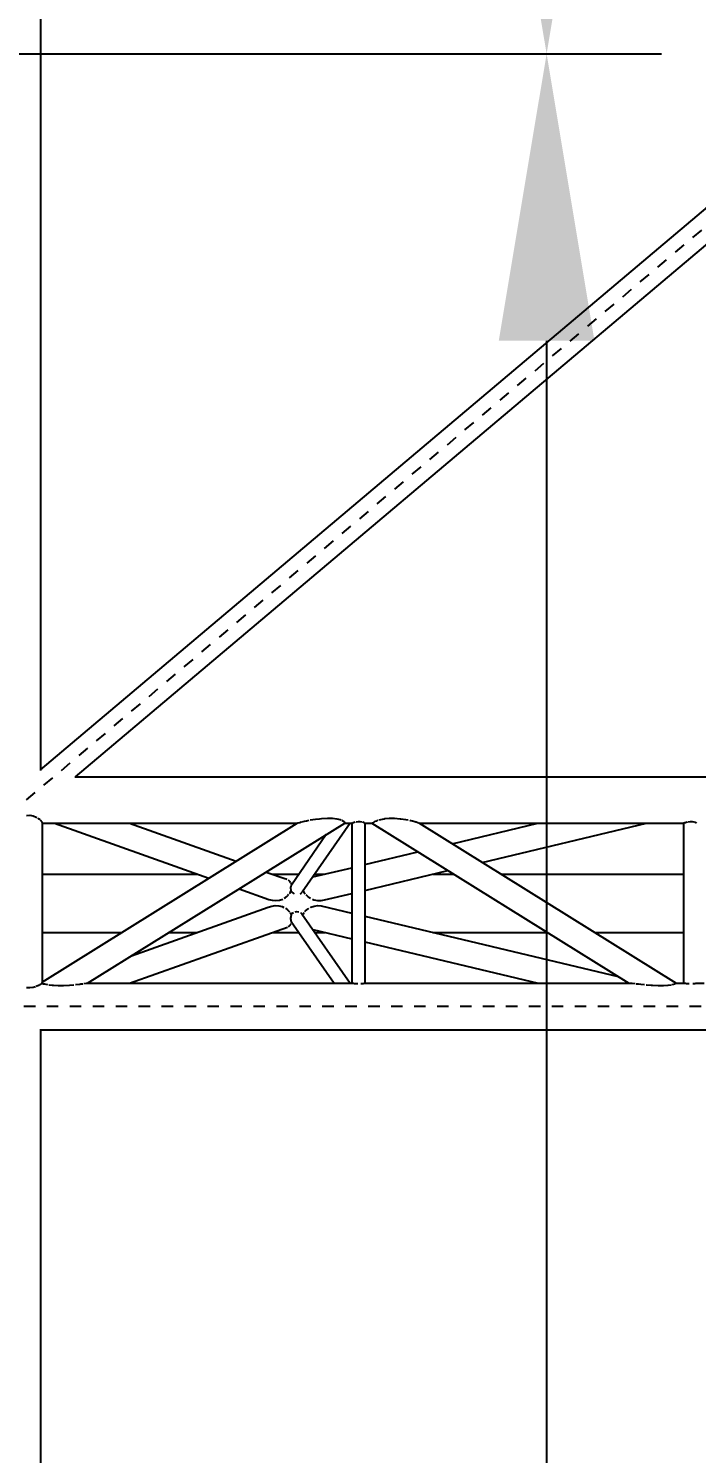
# Model space of a CAD drawing. Header units: millimetres. Extents: x 149919 to 150445, y 136651 to 136866.
# Drawn here: x 150393.57 to 150399.39, y 136802.98 to 136815.4 of the extents above; entities that cross this region are included whole.
import ezdxf

# ---------------------------------------------------------------- set-up
doc = ezdxf.new("R2010")
doc.units = ezdxf.units.MM
doc.header["$LTSCALE"] = 0.25
doc.linetypes.add('CENTER', pattern=[50.8, 31.75, -6.35, 6.35, -6.35])
doc.linetypes.add('XKITLINE00', pattern=[0])
doc.styles.add('ROMANS', font='romans.shx')
doc.dimstyles.new('MD300', dxfattribs={"dimtxt": 2.5, "dimasz": 2.5, "dimexe": 1, "dimexo": 1, "dimgap": 0.5, "dimtad": 1, "dimdec": 1, "dimlfac": 50, "dimrnd": 0.5, "dimdsep": 46, "dimtxsty": 'ROMANS', "dimcen": 1, "dimclrd": 146, "dimclre": 146, "dimclrt": 30, "dimadec": 1, "dimazin": 2, "dimtfac": 1, "dimtdec": 1, "dimtmove": 0, "dimatfit": 1, "dimfxl": 1, "dimtolj": 1, "dimtzin": 0, "dimlwd": -1, "dimlwe": -1, "dimarcsym": 0})

# ---------------------------------------------------------------- blocks, each defined once
blk = doc.blocks.new('çatıı')
at = {"color": 8, "linetype": 'CENTER'}
for p, q in [((25173.6, 15830.3), (26903.1, 17290.3)), ((26261.4, 15650.3), (24815.9, 15650.3))]:
    blk.add_line(p, q, dxfattribs=at)
at = {"color": 8, "linetype": 'XKITLINE00'}
for p, q in [((25185.8, 17265.7), (25185.8, 15856.1)), ((25185.8, 15856.5), (26024.1, 16564.2)), ((25216.5, 15850.6), (26044.8, 16549.8)), ((25215.9, 15850.6), (26261.3, 15850.6)), ((25173.6, 15816.8), (25176.6, 15817)), ((25176.6, 15817), (25179.5, 15816.4)), ((25179.5, 15816.4), (25182.1, 15815.4)), ((25182.1, 15815.4), (25182.8, 15814.9)), ((25183.2, 15814.6), (25184.2, 15814)), ((25184.2, 15814), (25184.3, 15814)), ((25184.3, 15814), (25185.6, 15812.9)), ((25185.9, 15812.6), (25186.2, 15812.1)), ((25185.9, 15812.6), (25185.9, 15812.6)), ((25186.2, 15812.1), (25186.9, 15811.4)), ((25186.9, 15811.4), (25186.9, 15811.3)), ((25187, 15811.2), (25187.1, 15810.8)), ((25187.1, 15810.8), (25187.3, 15810.5)), ((25187.3, 15810.5), (25187.3, 15671.5)), ((25226.9, 15670.6), (25451.1, 15810.2)), ((25409.6, 15810.1), (25410, 15810.3)), ((25410.2, 15810.4), (25410.3, 15810.4)), ((25410.3, 15810.4), (25411.8, 15810.8)), ((25411.8, 15810.8), (25412.4, 15811)), ((25412.4, 15811), (25413, 15811.2)), ((25413.7, 15811.3), (25415.9, 15811.9)), ((25415.9, 15811.9), (25417.5, 15812.1)), ((25417.5, 15812.1), (25419.8, 15812.6)), ((25420.9, 15812.9), (25425.5, 15813.6)), ((25425.5, 15813.6), (25428.9, 15814)), ((25428.9, 15814), (25430.7, 15814.3)), ((25430.7, 15814.3), (25435.8, 15814.6)), ((25435.8, 15814.6), (25440.3, 15814.5)), ((25440.3, 15814.5), (25444, 15814)), ((25444, 15814), (25447, 15813.3)), ((25447, 15813.3), (25447.9, 15812.9)), ((25448.4, 15812.6), (25449, 15812.4)), ((25449, 15812.4), (25449.2, 15812.1)), ((25449.2, 15812.1), (25450.4, 15811.5)), ((25450.4, 15811.5), (25450.5, 15811.3)), ((25450.6, 15811.2), (25450.8, 15810.8)), ((25450.8, 15810.8), (25451, 15810.7)), ((25451, 15810.7), (25451.1, 15810.4)), ((25451.1, 15810.3), (25451.1, 15810.2)), ((25457.3, 15810.2), (25457.1, 15810.1)), ((25457.3, 15810.2), (25457.4, 15810.3)), ((25457.6, 15810.4), (25458.1, 15810.6)), ((25458.1, 15810.6), (25458.9, 15810.8)), ((25458.9, 15810.8), (25459.3, 15811)), ((25459.3, 15811), (25460.1, 15811.2)), ((25460.8, 15811.3), (25460.9, 15811.4)), ((25460.9, 15811.4), (25462.7, 15811.6)), ((25462.7, 15811.6), (25464.5, 15811.6)), ((25464.5, 15811.6), (25466, 15811.4)), ((25466, 15811.4), (25466.2, 15811.3)), ((25466.7, 15811.2), (25467.3, 15811)), ((25467.3, 15811), (25467.6, 15810.8)), ((25467.6, 15810.8), (25468.1, 15810.6)), ((25468.1, 15810.6), (25468.3, 15810.4)), ((25468.4, 15810.3), (25468.4, 15810.2)), ((25468.4, 15810.2), (25468.4, 15670.6)), ((25475, 15810.3), (25474.9, 15810.1)), ((25475.1, 15810.4), (25476, 15810.8)), ((25476.1, 15810.8), (25476, 15810.8)), ((25476.1, 15810.8), (25476.6, 15811.2)), ((25476.9, 15811.3), (25477.5, 15811.7)), ((25477.5, 15811.7), (25478.8, 15812.1)), ((25478.8, 15812.1), (25479.6, 15812.6)), ((25479.6, 15812.6), (25479.8, 15812.6)), ((25480.6, 15812.9), (25482.3, 15813.4)), ((25482.3, 15813.4), (25485.2, 15813.9)), ((25485.2, 15813.9), (25485.8, 15814.1)), ((25485.8, 15814.1), (25489.8, 15814.5)), ((25489.8, 15814.5), (25494.4, 15814.5)), ((25494.4, 15814.5), (25499.3, 15814)), ((25499.3, 15814), (25499.9, 15813.9)), ((25499.9, 15813.9), (25504.1, 15813.3)), ((25504.1, 15813.3), (25506.3, 15812.9)), ((25507.7, 15812.6), (25508.5, 15812.4)), ((25508.5, 15812.4), (25509.9, 15812.1)), ((25509.9, 15812.1), (25512.1, 15811.6)), ((25512.1, 15811.6), (25512.8, 15811.3)), ((25513.3, 15811.2), (25514.5, 15810.8)), ((25514.5, 15810.8), (25514.6, 15810.7)), ((25514.6, 15810.7), (25515.3, 15810.4)), ((25515.5, 15810.3), (25739.8, 15670.6)), ((25746.4, 15810.2), (25746.2, 15810.1)), ((25746.4, 15810.2), (25746.5, 15810.3)), ((25746.7, 15810.4), (25747.2, 15810.6)), ((25747.2, 15810.6), (25748, 15810.8)), ((25748, 15810.8), (25748.4, 15810.9)), ((25748.4, 15810.9), (25749.3, 15811.2)), ((25750, 15811.3), (25751.8, 15811.5)), ((25751.8, 15811.5), (25753.6, 15811.6)), ((25753.6, 15811.6), (25755.1, 15811.3)), ((25755.1, 15811.3), (25755.1, 15811.3)), ((25755.8, 15811.2), (25756.4, 15811)), ((25756.4, 15811), (25756.7, 15810.8)), ((25756.7, 15810.8), (25757.2, 15810.6)), ((25757.2, 15810.6), (25757.4, 15810.4)), ((25187.3, 15810), (25409.4, 15810)), ((25187.3, 15671.6), (25409.6, 15810)), ((25198, 15810), (25332.6, 15762.1)), ((25263.3, 15810), (25356.3, 15776.9)), ((25434.8, 15800.1), (25404.5, 15756.2)), ((25409.6, 15810), (25409.6, 15810.1)), ((25455.6, 15810), (25413.9, 15749.9)), ((25450.7, 15810), (25457, 15810)), ((25457, 15810), (25457.1, 15810.1)), ((25457, 15810), (25457, 15670.6)), ((25468.4, 15810), (25474.7, 15810)), ((25474.6, 15810), (25474.9, 15810.1)), ((25474.6, 15810), (25698.5, 15670.6)), ((25515.9, 15810), (25746.1, 15810)), ((25544.6, 15792.2), (25619.3, 15810)), ((25570.7, 15775.9), (25713.8, 15810)), ((25746.1, 15810), (25746.2, 15810.1)), ((25746.1, 15810), (25746.1, 15670.6)), ((25468.4, 15774), (25514.7, 15785)), ((25187.3, 15765.7), (25322.5, 15765.7)), ((25382.6, 15767.5), (25399.6, 15761.5)), ((25387.8, 15765.7), (25411, 15765.7)), ((25399.6, 15761.5), (25400.6, 15761)), ((25401.6, 15760.6), (25401.7, 15760.6)), ((25401.7, 15760.6), (25402.6, 15759.7)), ((25423.2, 15763.2), (25457, 15771.3)), ((25424.8, 15765.7), (25433.4, 15765.7)), ((25468.4, 15751.5), (25540.8, 15768.8)), ((25527.9, 15765.7), (25545.8, 15765.7)), ((25587.1, 15765.7), (25746.1, 15765.7)), ((25358.9, 15752.8), (25384.7, 15743.6)), ((25403, 15749.1), (25402.5, 15748.5)), ((25402.6, 15759.7), (25403.2, 15759.2)), ((25403.4, 15750.1), (25403, 15749.1)), ((25403.2, 15759.2), (25403.6, 15758.5)), ((25404.1, 15751.3), (25403.4, 15750.1)), ((25403.9, 15755.1), (25403.8, 15753.6)), ((25403.8, 15753.6), (25403.8, 15753.4)), ((25403.8, 15753.4), (25404, 15751.8)), ((25404.1, 15755.5), (25403.9, 15755.1)), ((25404, 15758), (25404.2, 15757.6)), ((25404, 15751.8), (25404.1, 15751.3)), ((25404.5, 15756.2), (25404.1, 15755.5)), ((25404.1, 15751.3), (25404.1, 15751.3)), ((25404.1, 15751.3), (25404.8, 15750.2)), ((25404.2, 15757.6), (25404.3, 15756.9)), ((25404.3, 15756.9), (25404.5, 15756.3)), ((25404.8, 15750.2), (25404.9, 15750.1)), ((25404.9, 15750.1), (25406.1, 15749)), ((25406.1, 15749), (25407, 15748.5)), ((25412.1, 15748.5), (25412.7, 15748.7)), ((25412.7, 15748.7), (25413.9, 15749.9)), ((25414.7, 15751.1), (25415.3, 15750.1)), ((25415.3, 15750.1), (25415.3, 15750)), ((25415.3, 15750), (25416.5, 15748.5)), ((25433.4, 15743.2), (25457, 15748.8)), ((25265.2, 15694.5), (25384.3, 15736.8)), ((25384.3, 15736.8), (25387.3, 15737.8)), ((25384.7, 15743.6), (25387.8, 15742.9)), ((25387.3, 15737.8), (25390.3, 15738.2)), ((25387.8, 15742.9), (25390.9, 15742.7)), ((25390.3, 15738.2), (25393.4, 15738.1)), ((25390.9, 15742.7), (25394, 15743)), ((25393.4, 15738.1), (25396.3, 15737.4)), ((25394, 15743), (25396.9, 15743.9)), ((25396.3, 15737.4), (25397.9, 15736.7)), ((25398.1, 15744.6), (25399.3, 15745.3)), ((25399.3, 15745.3), (25400.4, 15746.3)), ((25399.3, 15736), (25401.1, 15734.6)), ((25400.4, 15746.3), (25401.4, 15747)), ((25402, 15747.8), (25401.4, 15747)), ((25417, 15747.8), (25418.8, 15746.3)), ((25418.8, 15746.3), (25419, 15746)), ((25419, 15746), (25421.1, 15744.6)), ((25419, 15735.5), (25419.8, 15736)), ((25421.1, 15736.7), (25421.5, 15736.9)), ((25421.5, 15736.9), (25424.3, 15737.8)), ((25422.8, 15743.9), (25424.1, 15743.4)), ((25424.1, 15743.4), (25427.2, 15742.8)), ((25424.3, 15737.8), (25427.4, 15738.2)), ((25427.2, 15742.8), (25430.3, 15742.7)), ((25427.4, 15738.2), (25430.4, 15738)), ((25430.3, 15742.7), (25433.4, 15743.2)), ((25430.4, 15738), (25457, 15731.7)), ((25401.1, 15734.6), (25401.2, 15734.6)), ((25401.2, 15734.6), (25402.9, 15732.8)), ((25403.3, 15732.1), (25404.1, 15730.8)), ((25403.8, 15727.2), (25403.7, 15727)), ((25403.7, 15727), (25403.9, 15725.7)), ((25403.8, 15727.9), (25403.8, 15727.2)), ((25404.3, 15729.9), (25403.9, 15728.8)), ((25403.9, 15728.8), (25403.9, 15728)), ((25403.9, 15725.6), (25403.9, 15725.5)), ((25403.9, 15725.5), (25404.1, 15725.1)), ((25404.1, 15730.8), (25404.2, 15730.6)), ((25404.1, 15725.1), (25404.4, 15724.3)), ((25404.2, 15730.6), (25404.3, 15730.2)), ((25404.4, 15730.3), (25404.3, 15729.9)), ((25404.6, 15730.6), (25404.4, 15730.3)), ((25404.4, 15724.3), (25441.7, 15670.6)), ((25404.8, 15723.8), (25404.4, 15722.6)), ((25404.6, 15730.6), (25404.7, 15730.8)), ((25404.7, 15730.8), (25405.8, 15731.9)), ((25405.8, 15731.9), (25406.3, 15732.1)), ((25407.9, 15732.8), (25409.2, 15733.1)), ((25409.2, 15733.1), (25410.9, 15732.9)), ((25410.9, 15732.9), (25411, 15732.8)), ((25412.4, 15732.1), (25412.5, 15732.1)), ((25412.5, 15732.1), (25413.7, 15731)), ((25413.7, 15731), (25455.6, 15670.6)), ((25414.6, 15730.8), (25414.2, 15730.2)), ((25415.1, 15731.8), (25414.6, 15730.8)), ((25415.4, 15732.1), (25415.1, 15731.8)), ((25416.9, 15733.8), (25416, 15732.8)), ((25416.9, 15733.8), (25417.9, 15734.6)), ((25417.9, 15734.6), (25419, 15735.5)), ((25468.4, 15729), (25689.2, 15676.4)), ((25187.3, 15714.9), (25256.7, 15714.9)), ((25263.3, 15670.6), (25401.1, 15719.6)), ((25298, 15714.9), (25322.6, 15714.9)), ((25387.8, 15714.9), (25411, 15714.9)), ((25401.7, 15720), (25402.9, 15720.7)), ((25403.2, 15721.1), (25402.9, 15720.7)), ((25404.1, 15722.1), (25403.2, 15721.1)), ((25423.1, 15717.4), (25457, 15709.3)), ((25424.8, 15714.9), (25433.7, 15714.9)), ((25527.6, 15714.9), (25627.4, 15714.9)), ((25668.7, 15714.9), (25746.1, 15714.9)), ((25468.4, 15706.6), (25619.6, 15670.6)), ((25173.6, 15667), (25176.6, 15666.8)), ((25176.6, 15666.8), (25179.5, 15667.3)), ((25179.5, 15667.3), (25181.4, 15667.8)), ((25182.1, 15668), (25184.2, 15669)), ((25182.1, 15668), (25182.1, 15668)), ((25184.2, 15669), (25184.3, 15669)), ((25184.3, 15669), (25184.9, 15669.3)), ((25185.2, 15669.4), (25185.9, 15669.8)), ((25185.9, 15669.8), (25186.2, 15670.1)), ((25186.2, 15670.1), (25186.6, 15670.2)), ((25186.8, 15670.3), (25186.9, 15670.4)), ((25187, 15670.4), (25186.9, 15670.4)), ((25187.2, 15671.4), (25187, 15670.7)), ((25187, 15670.7), (25187, 15670.4)), ((25187, 15670.5), (25187.9, 15670.3)), ((25187.3, 15671.5), (25187.2, 15671.4)), ((25188.2, 15670.2), (25188.4, 15670.2)), ((25188.4, 15670.2), (25189.4, 15670.1)), ((25189.4, 15670.1), (25190.6, 15669.7)), ((25190.6, 15669.7), (25192.1, 15669.4)), ((25193, 15669.3), (25193.5, 15669.2)), ((25193.5, 15669.2), (25196, 15669)), ((25196, 15669), (25197.1, 15668.8)), ((25197.1, 15668.8), (25201.2, 15668.5)), ((25201.2, 15668.5), (25206, 15668.6)), ((25206, 15668.6), (25211, 15669)), ((25211, 15669), (25214.9, 15669.3)), ((25216.4, 15669.4), (25220.2, 15669.9)), ((25220.2, 15669.9), (25221.1, 15670.1)), ((25221.1, 15670.1), (25222.8, 15670.2)), ((25223.5, 15670.3), (25223.6, 15670.3)), ((25223.6, 15670.3), (25225.7, 15670.6)), ((25225.7, 15670.6), (25226, 15670.6)), ((25226, 15670.6), (25226.2, 15670.6)), ((25226.3, 15670.6), (25458, 15670.6)), ((25458.1, 15670.6), (25458.1, 15670.6)), ((25458.1, 15670.6), (25458.9, 15670.6)), ((25458.5, 15670.6), (25459, 15670.6)), ((25458.9, 15670.6), (25459.3, 15670.5)), ((25459, 15670.6), (25459, 15670.6)), ((25459.3, 15670.5), (25460.9, 15670.4)), ((25460.9, 15670.4), (25462.3, 15670.3)), ((25464.9, 15670.3), (25466, 15670.4)), ((25466, 15670.4), (25467.3, 15670.5)), ((25467.3, 15670.5), (25467.6, 15670.6)), ((25467.5, 15670.6), (25467.7, 15670.6)), ((25467.6, 15670.6), (25468.1, 15670.6)), ((25468.1, 15670.6), (25468.1, 15670.6)), ((25468.2, 15670.6), (25700.3, 15670.6)), ((25700.4, 15670.6), (25701.2, 15670.6)), ((25701.2, 15670.6), (25701.3, 15670.6)), ((25701.3, 15670.6), (25704, 15670.3)), ((25704.8, 15670.2), (25706.9, 15670.1)), ((25706.9, 15670.1), (25708.9, 15669.8)), ((25708.9, 15669.8), (25712.2, 15669.4)), ((25713.6, 15669.3), (25713.9, 15669.3)), ((25713.9, 15669.3), (25718, 15669)), ((25718, 15669), (25719, 15668.8)), ((25719, 15668.8), (25724.1, 15668.5)), ((25724.1, 15668.5), (25728.7, 15668.6)), ((25728.7, 15668.6), (25732.4, 15668.9)), ((25732.4, 15668.9), (25732.7, 15669)), ((25732.7, 15669), (25735.5, 15669.3)), ((25736, 15669.4), (25737.6, 15669.8)), ((25737.6, 15669.8), (25738, 15670.1)), ((25738, 15670.1), (25738.8, 15670.2)), ((25739.1, 15670.3), (25739.7, 15670.6)), ((25739.7, 15670.6), (25739.8, 15670.6)), ((25739.8, 15670.6), (25747, 15670.6)), ((25747.1, 15670.6), (25747.2, 15670.6)), ((25747.2, 15670.6), (25748, 15670.6)), ((25747.6, 15670.6), (25748.1, 15670.6)), ((25748, 15670.6), (25748.4, 15670.5)), ((25748.4, 15670.5), (25750, 15670.3)), ((25750, 15670.3), (25751.1, 15670.3)), ((25754.2, 15670.3), (25755.1, 15670.3)), ((25755.1, 15670.3), (25756.4, 15670.5)), ((25756.4, 15670.5), (25756.7, 15670.6)), ((25756.6, 15670.6), (25756.8, 15670.6)), ((25756.7, 15670.6), (25757.2, 15670.6)), ((25757.2, 15670.6), (25757.2, 15670.6)), ((25757.3, 15670.6), (25764.2, 15670.6)), ((25185.8, 15630.6), (25185.8, 14210.5)), ((25185.8, 15630), (26261.4, 15630))]:
    blk.add_line(p, q, dxfattribs=at)
blk = doc.blocks.new('*D11')
at = {"color": 146, "transparency": 16777216}
for p, q in [((150392.26, 136815.178), (150399.081, 136815.178)), ((150398.081, 136812.678), (150398.081, 136783.678)), ((150392.26, 136781.178), (150399.081, 136781.178))]:
    blk.add_line(p, q, dxfattribs=at)
for points in [[(150397.664, 136812.678), (150398.498, 136812.678), (150398.081, 136815.178)], [(150397.664, 136783.678), (150398.498, 136783.678), (150398.081, 136781.178)]]:
    blk.add_solid(points, dxfattribs=at)
at = {"layer": 'DEFPOINTS', "color": 0, "transparency": 16777216}
for p in [(150391.26, 136815.178), (150391.26, 136781.178), (150398.081, 136781.178)]:
    blk.add_point(p, dxfattribs=at)
at = {"color": 1, "transparency": 16777216, "insert": (150396.331, 136798.178), "char_height": 2.5, "attachment_point": 5, "rotation": 90, "style": 'ROMANS'}
blk.add_mtext('\\A1;34', dxfattribs=at)
blk = doc.blocks.new('*D14')
at = {"color": 146, "transparency": 16777216}
for p, q in [((150399.081, 136824.678), (150399.081, 136824.678)), ((150398.081, 136817.678), (150398.081, 136822.178)), ((150399.081, 136815.178), (150399.081, 136815.178))]:
    blk.add_line(p, q, dxfattribs=at)
for points in [[(150397.664, 136822.178), (150398.498, 136822.178), (150398.081, 136824.678)], [(150397.664, 136817.678), (150398.498, 136817.678), (150398.081, 136815.178)]]:
    blk.add_solid(points, dxfattribs=at)
at = {"layer": 'DEFPOINTS', "color": 0, "transparency": 16777216}
for p in [(150398.081, 136824.678), (150398.081, 136824.678), (150398.081, 136815.178)]:
    blk.add_point(p, dxfattribs=at)
at = {"color": 1, "transparency": 16777216, "insert": (150396.331, 136819.928), "char_height": 2.5, "attachment_point": 5, "rotation": 90, "style": 'ROMANS'}
blk.add_mtext('\\A1;9.5', dxfattribs=at)

msp = doc.modelspace()

# ---------------------------------------------------------------- block references
at = {"xscale": 0.009999943142843078, "yscale": 0.009999943142843078, "zscale": 0.009999943142843078}
msp.add_blockref('çatıı', (150141.814, 136650.373), dxfattribs=at)

# ---------------------------------------------------------------- dimensions: what is measured, and where the dimension line sits
for p1, p2, distance, picture, middle in [((150398.081, 136815.178), (150398.081, 136824.678), 0, '*D14', (150396.331, 136819.928)), ((150391.26, 136815.178), (150391.26, 136781.178), 6.821, '*D11', (150396.331, 136798.178))]:
    dim = msp.add_aligned_dim(p1=p1, p2=p2, distance=distance, dimstyle='MD300', override={"dimdec": 2, "dimlfac": 1, "dimrnd": 0.05, "dimclrt": 1})
    dim.commit()
    dim.dimension.update_dxf_attribs({"geometry": picture, "text_midpoint": middle})

doc.saveas('drawing.dxf')
